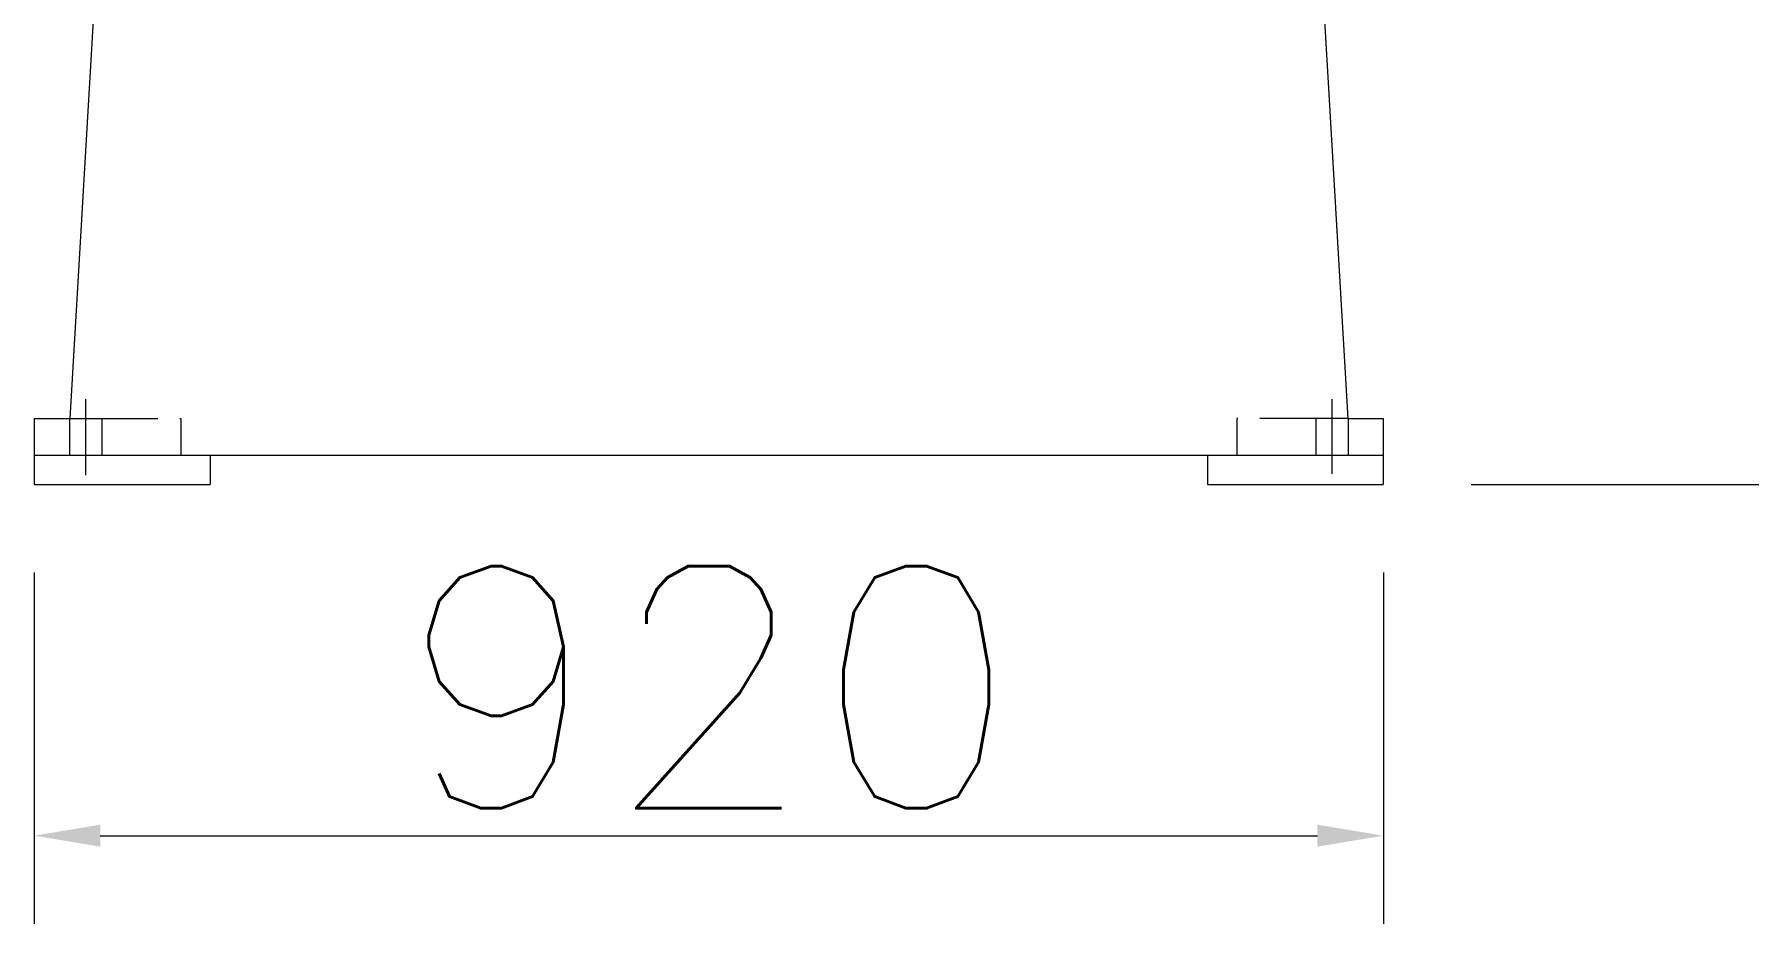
# Model space of a CAD drawing. Header units: millimetres. Extents: x 1925 to 561113, y 7411 to 433459.
# Drawn here: x 129127 to 158824, y 107045 to 122444 of the extents above; entities that cross this region are included whole.
import ezdxf

# ---------------------------------------------------------------- set-up
doc = ezdxf.new("R2010")
doc.units = ezdxf.units.MM
doc.header["$LTSCALE"] = 25.4
doc.linetypes.add('ACAD_ISO02W100', pattern=[15, 12, -3])
doc.linetypes.add('CENTER', pattern=[50.8, 31.75, -6.35, 6.35, -6.35])
doc.layers.get('Defpoints').update_dxf_attribs({"lineweight": 5})
for name, color, linetype, lineweight in [('CAXA1', 5, 'CENTER', 5), ('CAXA3', 7, 'Continuous', 5), ('虚线', 6, 'ACAD_ISO02W100', 5)]:
    doc.layers.add(name, color=color, linetype=linetype, lineweight=lineweight)
doc.styles.add('Roman', font='romans')
doc.styles.get("Standard").update_dxf_attribs({"font": 'arial.ttf'})
doc.dimstyles.new('ISO-25', dxfattribs={"dimscale": 30, "dimtxt": 38.1, "dimasz": 38.1, "dimexe": 50.8, "dimexo": 50.8, "dimgap": 15.875, "dimtad": 1, "dimtih": 1, "dimtoh": 1, "dimdec": 1, "dimlfac": 0.03937, "dimdsep": 46, "dimtxsty": 'Standard', "dimcen": 63.5, "dimclrd": 7, "dimclre": 7, "dimclrt": 7, "dimadec": 0, "dimazin": 0, "dimtfac": 1, "dimtdec": 1, "dimtmove": 0, "dimatfit": 3, "dimfxl": 25.4, "dimlwd": 5, "dimlwe": 5, "dimarcsym": 0})

# ---------------------------------------------------------------- blocks, each defined once
blk = doc.blocks.new('*D24')
at = {"color": 7, "linetype": 'Continuous', "lineweight": 5, "transparency": 16777216}
for p, q in [((156604, 171548), (169090, 171548)), ((167566, 170405), (167566, 149105)), ((167566, 115795), (167566, 143962)), ((154019, 114652), (169090, 114652))]:
    blk.add_line(p, q, dxfattribs=at)
at = {"color": 7, "transparency": 16777216}
for points in [[(167376, 170405), (167757, 170405), (167566, 171548)], [(167376, 115795), (167757, 115795), (167566, 114652)]]:
    blk.add_solid(points, dxfattribs=at)
at = {"layer": 'Defpoints', "color": 0, "transparency": 16777216}
for p in [(155080, 171548), (167566, 171548), (152495, 114652)]:
    blk.add_point(p, dxfattribs=at)
at = {"color": 7, "lineweight": 5, "transparency": 16777216, "insert": (167566, 146533), "char_height": 4191, "attachment_point": 5, "style": 'Roman'}
blk.add_mtext('2240', dxfattribs=at)
blk = doc.blocks.new('*D12')
at = {"color": 7, "linetype": 'Continuous', "lineweight": 5, "transparency": 16777216}
for p, q in [((129127, 113128), (129127, 107045)), ((152495, 113128), (152495, 107045)), ((130270, 108569), (151352, 108569))]:
    blk.add_line(p, q, dxfattribs=at)
at = {"color": 7, "transparency": 16777216}
for points in [[(130270, 108760), (130270, 108379), (129127, 108569)], [(151352, 108760), (151352, 108379), (152495, 108569)]]:
    blk.add_solid(points, dxfattribs=at)
at = {"layer": 'Defpoints', "color": 0, "transparency": 16777216}
for p in [(129127, 114652), (152495, 114652), (152495, 108569)]:
    blk.add_point(p, dxfattribs=at)
at = {"color": 7, "lineweight": 5, "transparency": 16777216, "insert": (140811, 111141), "char_height": 4191, "attachment_point": 5, "style": 'Roman'}
blk.add_mtext('920', dxfattribs=at)

msp = doc.modelspace()

# ---------------------------------------------------------------- linework, layer by layer
at = {"color": 7, "lineweight": 5}
for p, q in [((130344.61, 126092.03), (129741.62, 115794.91)), ((151277.23, 126081.89), (151879.62, 115794.91)), ((129126.65, 115794.91), (129741.62, 115794.91)), ((129126.65, 115794.91), (129126.65, 115159.91)), ((151879.62, 115794.91), (152494.6, 115794.91)), ((152494.6, 115794.91), (152494.6, 115159.91)), ((129126.65, 115159.91), (152494.6, 115159.91)), ((129126.65, 115159.91), (129126.65, 114651.92)), ((132174.64, 115159.91), (132174.64, 114651.92)), ((149446.61, 115159.91), (149446.61, 114651.92)), ((152494.6, 115159.91), (152494.6, 114651.92)), ((129126.65, 114651.92), (132174.64, 114651.92)), ((149446.61, 114651.92), (152494.6, 114651.92))]:
    msp.add_line(p, q, dxfattribs=at)
at = {"layer": 'CAXA1', "linetype": 'CENTER', "lineweight": 5, "ltscale": 3}
for p, q in [((130015.65, 116125.58), (130015.65, 114811.21)), ((151605.6, 116125.58), (151605.6, 114832.07))]:
    msp.add_line(p, q, dxfattribs=at)
at = {"layer": 'CAXA3', "color": 7, "linetype": 'Continuous', "lineweight": 5}
for p, q in [((129736.25, 115794.91), (129736.25, 115159.91)), ((130295.04, 115794.91), (130295.04, 115159.91)), ((151326.2, 115794.91), (151326.2, 115159.91)), ((151885, 115794.91), (151885, 115159.91))]:
    msp.add_line(p, q, dxfattribs=at)
at = {"layer": '虚线', "color": 7, "lineweight": 5, "ltscale": 5}
for p, q in [((129741.62, 115794.91), (131666.64, 115794.91)), ((131666.64, 115794.91), (131666.64, 115159.91)), ((149954.61, 115794.91), (149954.61, 115159.91)), ((151879.62, 115794.91), (149954.61, 115794.91))]:
    msp.add_line(p, q, dxfattribs=at)

# ---------------------------------------------------------------- dimensions: what is measured, and where the dimension line sits
at = {"color": 7, "lineweight": 5}
dim = msp.add_linear_dim(base=(167566.04, 171547.59), p1=(152494.6, 114651.92), p2=(155079.98, 171547.59), angle=90, dimstyle='ISO-25', override={"dimscale": 30, "dimtxt": 139.7, "dimpost": '\\X', "dimtxsty": 'Roman', "dimtmove": 1}, dxfattribs=at)
dim.commit()
dim.dimension.update_dxf_attribs({"geometry": '*D24', "text_midpoint": (167566.04, 146533.34), "dimtype": 160})
dim = msp.add_linear_dim(base=(152494.6, 108569.45), p1=(129126.65, 114651.92), p2=(152494.6, 114651.92), dimstyle='ISO-25', override={"dimscale": 30, "dimtxt": 139.7, "dimpost": '\\X', "dimtxsty": 'Roman', "dimtmove": 1}, dxfattribs=at)
dim.commit()
dim.dimension.update_dxf_attribs({"geometry": '*D12', "text_midpoint": (140810.62, 111141.2)})

doc.saveas('drawing.dxf')
